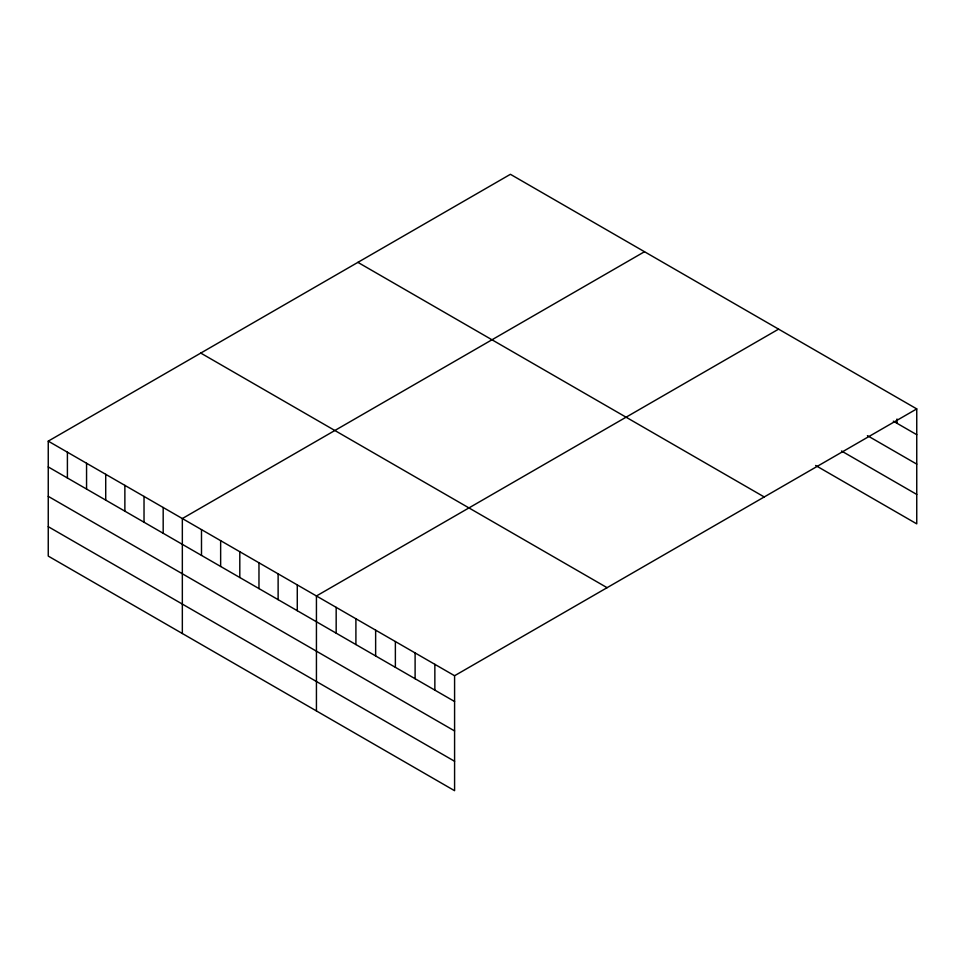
<?xml version="1.0" encoding="UTF-8"?>
<svg xmlns="http://www.w3.org/2000/svg" width="965" height="965" viewBox="0 0 965 965"><rect width="100%" height="100%" fill="white"/><g stroke="black" fill="none" stroke-linecap="round" stroke-linejoin="round"><path stroke-width="1.45" d="M916.75 408.907L454.587 675.729L454.587 790.697L48.25 556.093L48.25 441.138L510.413 174.303L916.75 408.907L916.75 523.862L815.606 465.468M644.499 251.72L182.337 518.555L182.337 633.51M778.598 329.137L316.436 595.972L316.436 710.928M893.313 421.162L916.75 434.696M867.414 435.637L916.75 464.117M841.504 450.993L916.75 494.442M357.894 262.359L764.232 496.963M200.768 353.081L607.106 587.685M48.25 441.138L454.587 675.729M48.25 466.927L454.587 701.519M48.25 496.348L454.587 730.951M48.25 526.673L454.587 761.264M897.016 419.003L897.016 423.297M434.853 664.342L434.853 690.12M415.107 652.943L415.107 678.733M395.373 641.544L395.373 667.334M375.638 630.157L375.638 655.947M355.904 618.758L355.904 644.548M336.17 607.359L336.17 633.149M297.28 584.911L297.28 610.7M278.125 573.849L278.125 599.639M258.97 562.788L258.97 588.578M239.803 551.727L239.803 577.516M220.647 540.677L220.647 566.455M201.492 529.616L201.492 555.406M163.181 507.494L163.181 533.283M144.026 496.432L144.026 522.222M124.871 485.371L124.871 511.161M105.716 474.31L105.716 500.099M86.561 463.26L86.561 489.038M67.405 452.199L67.405 477.989"/></g></svg>
